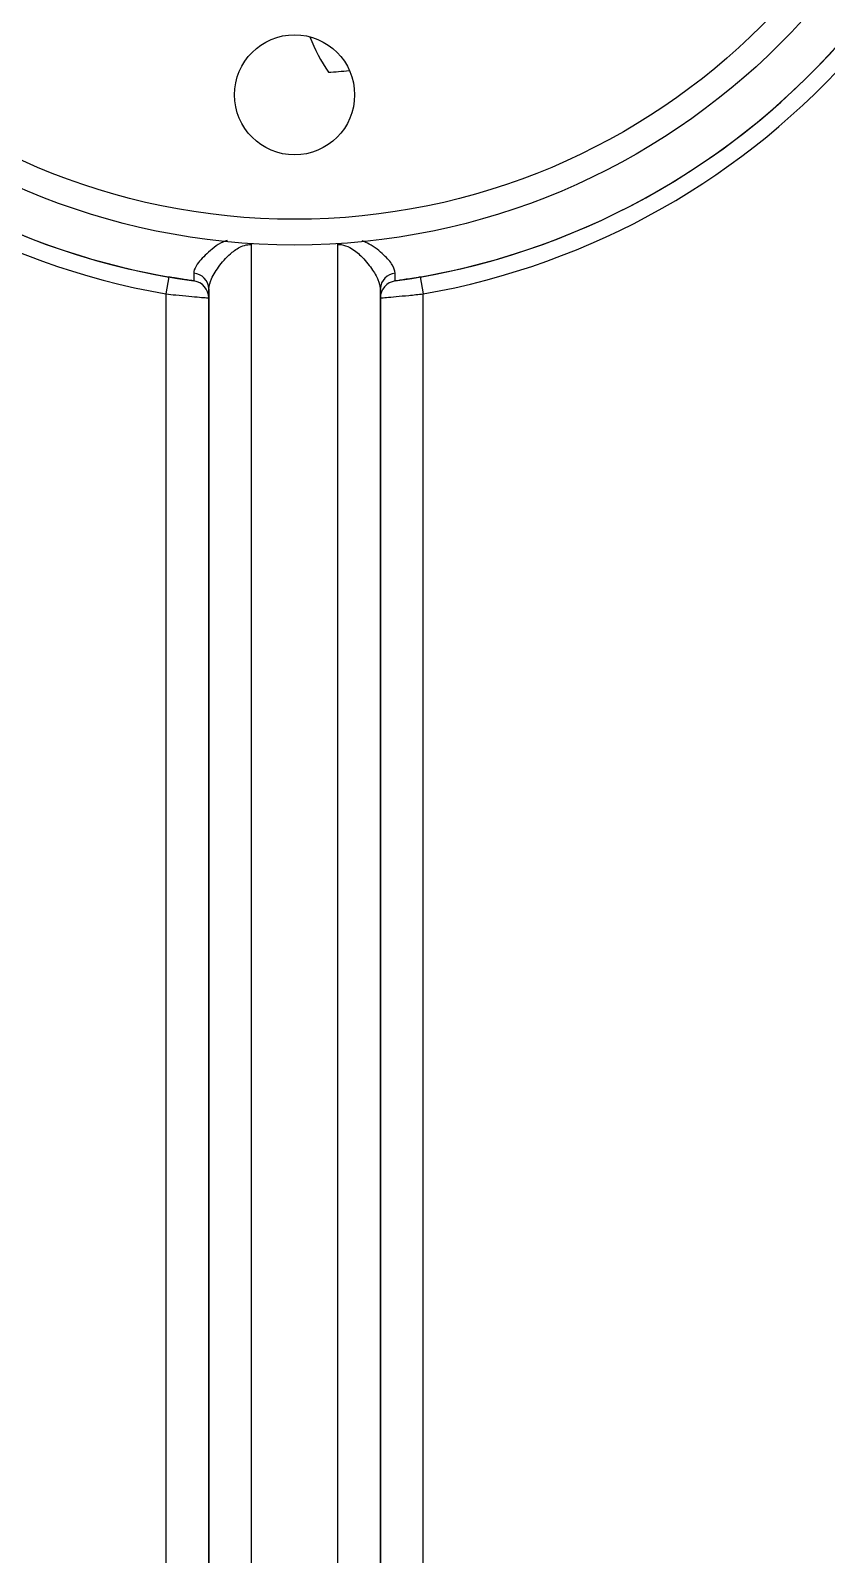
# Model space of a CAD drawing. Header units: millimetres. Extents: x 15 to 1184, y 5 to 836.
# Drawn here: x 341.42 to 359.98, y 337.96 to 373.48 of the extents above; entities that cross this region are included whole.
import ezdxf

# ---------------------------------------------------------------- set-up
doc = ezdxf.new("R2010")
doc.units = ezdxf.units.MM

msp = doc.modelspace()

# ---------------------------------------------------------------- linework, layer by layer
at = {"color": 7, "linetype": 'Continuous', "lineweight": 25}
for p, q in [((346.582, 368.507), (346.581, 368.487)), ((346.582, 368.507), (346.581, 368.487)), ((346.581, 325.293), (346.581, 368.487)), ((346.581, 325.293), (346.581, 368.487)), ((348.58, 368.507), (348.581, 368.487)), ((348.58, 368.507), (348.581, 368.487)), ((348.581, 368.487), (348.581, 325.293)), ((348.581, 368.487), (348.581, 325.293)), ((344.65, 367.731), (344.581, 367.337)), ((344.65, 367.731), (344.581, 367.337)), ((350.512, 367.731), (350.581, 367.337)), ((350.512, 367.731), (350.581, 367.337)), ((344.581, 367.337), (344.581, 325.476)), ((344.581, 367.337), (344.581, 325.476)), ((345.581, 367.456), (345.581, 325.476)), ((345.581, 367.456), (345.581, 325.476)), ((349.581, 325.476), (349.581, 367.456)), ((349.581, 325.476), (349.581, 367.456)), ((350.581, 325.476), (350.581, 367.337)), ((350.581, 325.476), (350.581, 367.337)), ((345.581, 325.476), (345.581, 367.242)), ((345.581, 325.476), (345.581, 367.242)), ((349.581, 367.242), (349.581, 325.476)), ((349.581, 367.242), (349.581, 325.476))]:
    msp.add_line(p, q, dxfattribs=at)
for centre, radius in [((347.581, 384.476), 16), ((347.581, 384.476), 15.4), ((347.581, 371.976), 1.4)]:
    msp.add_circle(centre, radius, dxfattribs=at)
for centre, radius, start, end in [((347.581, 384.476), 17, 220.3202, 262.0719), ((347.581, 384.476), 17, 220.3202, 260.0718), ((347.581, 384.476), 17, 220.3202, 260.0718), ((347.581, 384.476), 17, 220.3202, 262.0719), ((352.106, 374.974), 4.48, 201.5387, 213.4914), ((347.581, 384.476), 17, 277.9281, 319.6798), ((347.581, 384.476), 17, 277.9281, 319.6798), ((347.581, 384.476), 17, 279.9282, 319.6798), ((347.581, 384.476), 17, 279.9282, 319.6798), ((347.581, 384.476), 17.4, 220.9327, 260.0718), ((347.581, 384.476), 17.4, 220.9327, 260.0718), ((347.581, 384.476), 17.4, 279.9282, 319.0673), ((347.581, 384.476), 17.4, 279.9282, 319.0673), ((347.581, 384.476), 12, 273.7715, 276.0618), ((345.203, 367.441), 0.378, 2.3783, 85.6866), ((345.203, 367.441), 0.378, 2.3783, 85.6866), ((345.181, 367.242), 0.4, 0, 82.0719), ((345.181, 367.242), 0.4, 0, 82.0719), ((345.181, 367.242), 0.4, 0, 82.0719), ((345.181, 367.242), 0.4, 0, 82.0719), ((349.958, 367.441), 0.378, 94.3134, 177.6217), ((349.958, 367.441), 0.378, 94.3134, 177.6217), ((349.981, 367.242), 0.4, 97.9281, 180), ((349.981, 367.242), 0.4, 97.9281, 180), ((349.981, 367.242), 0.4, 97.9281, 180), ((349.981, 367.242), 0.4, 97.9281, 180)]:
    msp.add_arc(centre, radius, start, end, dxfattribs=at)
for points, knots in [([(346.011, 368.585), (345.996, 368.58), (345.823, 368.518), (345.564, 368.308), (345.311, 368.055), (345.234, 367.893), (345.232, 367.83), (345.232, 367.818)], [0, 0, 0, 0, 0.0312721, 0.3726943, 0.7051244, 0.9417365, 1, 1, 1, 1]), ([(346.011, 368.585), (345.996, 368.58), (345.823, 368.518), (345.564, 368.308), (345.311, 368.055), (345.234, 367.893), (345.232, 367.83), (345.232, 367.818)], [0, 0, 0, 0, 0.0312721, 0.3726943, 0.7051244, 0.9417365, 1, 1, 1, 1]), ([(345.581, 367.456), (345.595, 367.531), (345.625, 367.69), (345.828, 368.004), (346.076, 368.283), (346.328, 368.45), (346.494, 368.489), (346.565, 368.487), (346.581, 368.487)], [0, 0, 0, 0, 0.220082, 0.472213, 0.721481, 0.882748, 0.973497, 1, 1, 1, 1]), ([(345.581, 367.456), (345.595, 367.531), (345.625, 367.69), (345.828, 368.004), (346.076, 368.283), (346.328, 368.45), (346.494, 368.489), (346.565, 368.487), (346.581, 368.487)], [0, 0, 0, 0, 0.220082, 0.472213, 0.721481, 0.882748, 0.973497, 1, 1, 1, 1]), ([(348.581, 368.487), (348.609, 368.487), (348.711, 368.488), (348.913, 368.41), (349.16, 368.207), (349.379, 367.938), (349.545, 367.662), (349.569, 367.524), (349.581, 367.456)], [0, 0, 0, 0, 0.046677, 0.168755, 0.350729, 0.588682, 0.79762, 1, 1, 1, 1]), ([(348.581, 368.487), (348.609, 368.487), (348.711, 368.488), (348.913, 368.41), (349.16, 368.207), (349.379, 367.938), (349.545, 367.662), (349.569, 367.524), (349.581, 367.456)], [0, 0, 0, 0, 0.0466774, 0.1687546, 0.3507291, 0.5886823, 0.7976196, 1, 1, 1, 1]), ([(349.93, 367.818), (349.916, 367.881), (349.887, 368.008), (349.66, 368.253), (349.413, 368.463), (349.215, 368.549), (349.159, 368.574)], [0, 0, 0, 0, 0.273465, 0.551676, 0.875646, 1, 1, 1, 1]), ([(349.93, 367.818), (349.916, 367.881), (349.887, 368.008), (349.66, 368.253), (349.413, 368.463), (349.215, 368.549), (349.159, 368.574)], [0, 0, 0, 0, 0.2734652, 0.5516764, 0.875646, 1, 1, 1, 1]), ([(345.236, 367.638), (345.229, 367.639), (345.217, 367.641), (345.118, 367.655), (344.971, 367.677), (344.806, 367.704), (344.695, 367.723), (344.65, 367.731)], [0, 0, 0, 0, 0.214038, 0.427042, 0.639228, 0.851907, 1, 1, 1, 1]), ([(345.236, 367.638), (345.229, 367.639), (345.217, 367.641), (345.118, 367.655), (344.971, 367.677), (344.806, 367.704), (344.695, 367.723), (344.65, 367.731)], [0, 0, 0, 0, 0.214038, 0.427042, 0.639228, 0.851907, 1, 1, 1, 1]), ([(345.232, 367.818), (345.233, 367.742), (345.236, 367.646), (345.236, 367.64), (345.236, 367.638)], [0, 0, 0, 0, 0.788871, 1, 1, 1, 1]), ([(345.232, 367.818), (345.233, 367.742), (345.236, 367.646), (345.236, 367.64), (345.236, 367.638)], [0, 0, 0, 0, 0.788871, 1, 1, 1, 1]), ([(349.925, 367.638), (349.925, 367.64), (349.926, 367.646), (349.928, 367.742), (349.93, 367.818)], [0, 0, 0, 0, 0.211129, 1, 1, 1, 1]), ([(349.925, 367.638), (349.925, 367.64), (349.926, 367.646), (349.928, 367.742), (349.93, 367.818)], [0, 0, 0, 0, 0.211129, 1, 1, 1, 1]), ([(350.512, 367.731), (350.445, 367.719), (350.312, 367.696), (350.135, 367.669), (350.002, 367.649), (349.935, 367.64), (349.928, 367.639), (349.925, 367.638)], [0, 0, 0, 0, 0.215772, 0.432676, 0.649322, 0.864907, 1, 1, 1, 1]), ([(350.512, 367.731), (350.445, 367.719), (350.312, 367.696), (350.135, 367.669), (350.002, 367.649), (349.935, 367.64), (349.928, 367.639), (349.925, 367.638)], [0, 0, 0, 0, 0.215772, 0.432676, 0.649322, 0.864907, 1, 1, 1, 1]), ([(344.581, 367.337), (344.658, 367.328), (344.847, 367.309), (345.129, 367.282), (345.378, 367.259), (345.548, 367.245), (345.57, 367.243), (345.581, 367.242)], [0, 0, 0, 0, 0.149034, 0.362822, 0.575268, 0.787477, 1, 1, 1, 1]), ([(344.581, 367.337), (344.658, 367.328), (344.847, 367.309), (345.129, 367.282), (345.378, 367.259), (345.548, 367.245), (345.57, 367.243), (345.581, 367.242)], [0, 0, 0, 0, 0.149034, 0.362822, 0.575268, 0.787477, 1, 1, 1, 1]), ([(345.581, 367.242), (345.581, 367.244), (345.581, 367.252), (345.581, 367.366), (345.581, 367.456)], [0, 0, 0, 0, 0.211168, 1, 1, 1, 1]), ([(345.581, 367.242), (345.581, 367.244), (345.581, 367.252), (345.581, 367.366), (345.581, 367.456)], [0, 0, 0, 0, 0.211168, 1, 1, 1, 1]), ([(349.581, 367.456), (349.581, 367.366), (349.581, 367.252), (349.581, 367.244), (349.581, 367.242)], [0, 0, 0, 0, 0.7888323, 1, 1, 1, 1]), ([(349.581, 367.456), (349.581, 367.366), (349.581, 367.252), (349.581, 367.244), (349.581, 367.242)], [0, 0, 0, 0, 0.788832, 1, 1, 1, 1]), ([(349.581, 367.242), (349.585, 367.243), (349.596, 367.244), (349.712, 367.253), (349.938, 367.273), (350.24, 367.302), (350.467, 367.325), (350.581, 367.337)], [0, 0, 0, 0, 0.134097, 0.348543, 0.565067, 0.782868, 1, 1, 1, 1]), ([(349.581, 367.242), (349.585, 367.243), (349.596, 367.244), (349.712, 367.253), (349.938, 367.273), (350.24, 367.302), (350.467, 367.325), (350.581, 367.337)], [0, 0, 0, 0, 0.134097, 0.348543, 0.565067, 0.782868, 1, 1, 1, 1])]:
    msp.add_open_spline(points, degree=3, knots=knots, dxfattribs=at)

doc.saveas('drawing.dxf')
